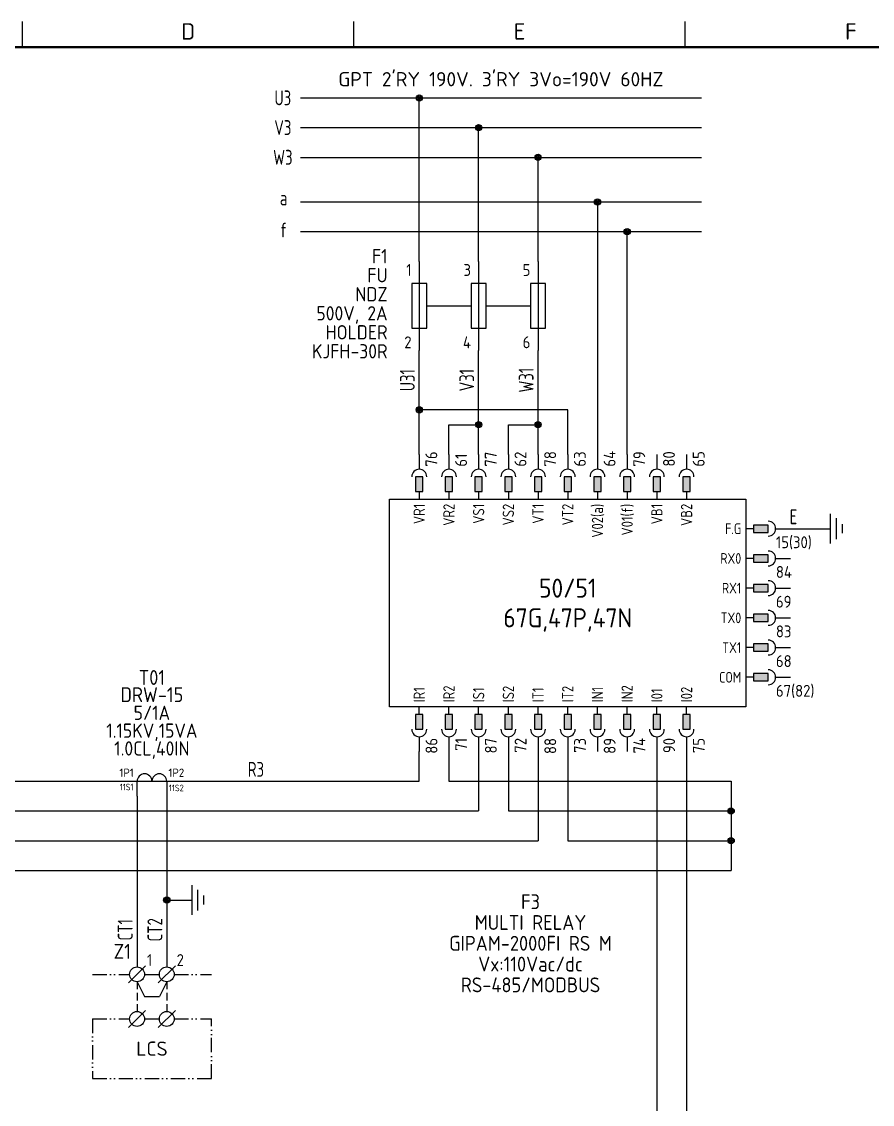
# Model space of a CAD drawing. Header units: millimetres. Extents: x 0 to 640, y 1 to 352.
# Drawn here: x 185.6 to 328.8, y 148.1 to 330.3 of the extents above; entities that cross this region are included whole.
import ezdxf
from ezdxf.enums import TextEntityAlignment as Align

# ---------------------------------------------------------------- set-up
doc = ezdxf.new("R2010")
doc.units = ezdxf.units.MM
doc.linetypes.add('ACAD_ISO12W100', pattern=[21, 12, -3, 0, -3, 0, -3])
doc.linetypes.add('HIDDEN', pattern=[0.375, 0.25, -0.125])
for name, color, linetype in [('LINK', 7, 'Continuous'), ('MISC', 7, 'Continuous'), ('Normal Text', 7, 'Continuous'), ('Sheet Line', 3, 'Continuous'), ('Sheet Text', 2, 'Continuous'), ('SYMS', 7, 'Continuous'), ('TAGS', 7, 'Continuous'), ('TERMS', 7, 'Continuous'), ('WIRE(DEFAULT)', 7, 'Continuous'), ('WIRE_GREEN', 3, 'Continuous'), ('WIRE_RED', 1, 'Continuous'), ('WIREFIXED', 7, 'Continuous'), ('WIRENO', 7, 'Continuous')]:
    doc.layers.add(name, color=color, linetype=linetype)
doc.layers.add('Sheet Out Line', color=2, linetype='Continuous', lineweight=50)
doc.styles.add('WD', font='ISOCP2.shx')
doc.styles.add('WD_IEC', font='ISOCP2.shx', dxfattribs={"width": 1.1, "height": 2.4, "bigfont": 'whgtxt.shx'})

# ---------------------------------------------------------------- blocks, each defined once
blk = doc.blocks.new('HDA1_CT1')
for p, q in [((-5, 0), (5, 0)), ((2.5, 0), (2.5, -2.5))]:
    blk.add_line(p, q)
for centre in [(-1.25, 0), (1.25, 0)]:
    blk.add_arc(centre, 1.25, 0, 180)
at = {"layer": 'SYMS'}
blk.add_line((-2.5, -2.5), (-2.5, 0), dxfattribs=at)
at = {"style": 'WD_IEC'}
for tag, height, p in [('TAG1', 2.5, (-0.01, 17.84)), ('RATING11', 2.5, (-0.01, 14.95)), ('RATING1', 2.4, (-0.01, 11.95)), ('RATING2', 2.4, (-0.01, 8.95)), ('RATING3', 2.4, (-0.01, 5.95)), ('RATING4', 2.4, (-0.01, 2.95))]:
    blk.add_attdef(tag, text='', height=height, dxfattribs=at).set_placement(p, align=Align.CENTER)
at = {"flags": 1}
for tag, p, height, style in [('INST', (9.44, 7.12), 1, 'WD_IEC'), ('LOC', (9.33, 5.86), 1, 'WD_IEC'), ('FAMILY', (9.34, 4.5), 1, 'WD_IEC'), ('CAT', (9.38, 3.25), 1, 'WD_IEC'), ('MFG', (9.32, 2), 1, 'WD_IEC'), ('X4TERM01', (-5, 0), 0.08, 'WD'), ('X1TERM02', (5, 0), 0.08, 'WD'), ('ASSYCODE', (9.19, 0.68), 1, 'WD_IEC'), ('X4TERM03', (-2.5, -2.5), 0.08, 'WD'), ('X1TERM04', (2.5, -2.5), 0.08, 'WD')]:
    blk.add_attdef(tag, p, '', height=height, dxfattribs=dict(at, style=style))
at = {"style": 'WD_IEC', "width": 1.05}
blk.add_attdef('TERM01', text='', height=1.4, dxfattribs=at).set_placement((-3.06, 0.31), align=Align.BOTTOM_RIGHT)
blk.add_attdef('TERM02', text='', height=1.4, dxfattribs=at).set_placement((2.78, 0.31), align=Align.BOTTOM_LEFT)
at = {"style": 'WD_IEC'}
blk.add_attdef('TERM03', text='', height=1.1, dxfattribs=at).set_placement((-3.09, -0.42), align=Align.TOP_RIGHT)
blk.add_attdef('TERM04', text='', height=1.1, dxfattribs=at).set_placement((2.84, -0.58), align=Align.TOP_LEFT)
blk = doc.blocks.new('WDDOT')
for radius in [0.529, 0.33, 0.164]:
    blk.add_circle((0, 0), radius)
blk = doc.blocks.new('HGND2')
at = {"color": 3}
for p, q in [((1.75, -2.5), (1.75, 2.5)), ((0, 0), (1.75, 0)), ((2.75, -1.75), (2.75, 1.75)), ((3.75, -0.75), (3.75, 0.75))]:
    blk.add_line(p, q, dxfattribs=at)
at = {"style": 'WD_IEC'}
for tag, p in [('INST', (10.12, 7)), ('LOC', (10.12, 3.5))]:
    blk.add_attdef(tag, text='', height=2.5, dxfattribs=at).set_placement(p, align=Align.RIGHT)
at = {"color": 3, "style": 'WD_IEC', "flags": 1}
blk.add_attdef('TAG1', (4, 0.13), '', height=2.4, dxfattribs=at)
at = {"style": 'WD_IEC', "flags": 1}
blk.add_attdef('X4TERM01', (0, 0), '', height=0.32, dxfattribs=at)
blk = doc.blocks.new('HT0W_TB1')
blk.add_circle((0, 0), 1.25)
at = {"layer": 'SYMS'}
blk.add_line((-1.44, -1.44), (1.44, 1.44), dxfattribs=at)
at = {"style": 'WD_IEC', "flags": 1}
for tag, p in [('INST', (-1.04, 7.87)), ('LOC', (-1.04, 4.87))]:
    blk.add_attdef(tag, text='', height=2.5, dxfattribs=at).set_placement(p, align=Align.BOTTOM_RIGHT)
at = {"style": 'WD_IEC'}
blk.add_attdef('TAGSTRIP', text='', height=2.5, dxfattribs=at).set_placement((-1.04, 1.87), align=Align.BOTTOM_RIGHT)
blk.add_attdef('TERM01', text='', height=2, dxfattribs=at).set_placement((1.66, 0.81), align=Align.BOTTOM_LEFT)
at = {"flags": 1}
for tag, p, height, style in [('X4LINK', (-1.25, 0), 0.01, 'WD'), ('X4TERM01', (-1.25, 0), 0.25, 'WD_IEC'), ('STRIPSEQ', (-0.02, -0.02), 0.025, 'WD_IEC'), ('X2TERM01', (0, 1.25), 0.25, 'WD_IEC'), ('X1LINK', (1.25, 0), 0.01, 'WD'), ('X1TERM01', (1.25, 0), 0.25, 'WD_IEC'), ('LINKTERM', (-0.02, -0.06), 0.025, 'WD_IEC'), ('X8TERM01', (0, -1.25), 0.25, 'WD_IEC')]:
    blk.add_attdef(tag, p, '', height=height, dxfattribs=dict(at, style=style))
at = {"style": 'WD_IEC', "flags": 1}
for tag, height, p in [('CAT', 1, (-1.95, -2.37)), ('MFG', 1, (-2.09, -3.63)), ('ASSYCODE', 1, (-2.04, -4.92)), ('DESC1', 2, (-1.78, -7.62)), ('DESC2', 2, (-1.78, -10.06)), ('DESC3', 2, (-1.78, -12.55))]:
    blk.add_attdef(tag, text='', height=height, dxfattribs=at).set_placement(p, align=Align.RIGHT)
blk = doc.blocks.new('HT0_TB1')
blk.add_circle((0, 0), 1.25)
at = {"layer": 'SYMS'}
blk.add_line((-1.44, -1.44), (1.44, 1.44), dxfattribs=at)
at = {"flags": 1}
for tag, p, height, style in [('X4LINK', (-1.25, 0), 0.01, 'WD'), ('X4TERM01', (-1.25, 0), 0.25, 'WD_IEC'), ('X2TERM01', (0, 1.25), 0.25, 'WD_IEC'), ('X1LINK', (1.25, 0), 0.01, 'WD'), ('X1TERM01', (1.25, 0), 0.25, 'WD_IEC'), ('X8TERM01', (0, -1.25), 0.25, 'WD_IEC')]:
    blk.add_attdef(tag, p, '', height=height, dxfattribs=dict(at, style=style))
blk = doc.blocks.new('WD_WNV')
at = {"linetype": 'Continuous', "style": 'WD_IEC', "width": 0.8}
blk.add_attdef('WIRENO', text='', height=2.5, rotation=90, dxfattribs=at).set_placement((-0.75, 0), align=Align.CENTER)
at = {"style": 'WD_IEC', "flags": 1}
for tag, p in [('W08USER', (-1, 0.375)), ('W04USER', (-1, 0.875)), ('W05USER', (-1, 0.75)), ('W09USER', (-1, 0.25)), ('W03USER', (-1, 1)), ('W06USER', (-1, 0.625)), ('W07USER', (-1, 0.5)), ('W02USER', (-1, 1.125)), ('W01USER', (-1, 1.25)), ('W10USER', (-1, 0.125))]:
    blk.add_attdef(tag, text='', height=0.08, dxfattribs=at).set_placement(p, align=Align.CENTER)
blk = doc.blocks.new('WD_WNH')
at = {"linetype": 'Continuous', "style": 'WD_IEC', "width": 0.8}
blk.add_attdef('WIRENO', text='', height=2.5, dxfattribs=at).set_placement((0, 0.75), align=Align.CENTER)
at = {"style": 'WD_IEC', "flags": 1}
for tag, p in [('W08USER', (0, 0.375)), ('W04USER', (0, 0.875)), ('W05USER', (0, 0.75)), ('W09USER', (0, 0.25)), ('W03USER', (0, 1)), ('W06USER', (0, 0.625)), ('W07USER', (0, 0.5)), ('W02USER', (0, 1.125)), ('W01USER', (0, 1.25)), ('W10USER', (0, 0.125))]:
    blk.add_attdef(tag, text='', height=0.08, dxfattribs=at).set_placement(p, align=Align.CENTER)
blk = doc.blocks.new('LSSA3')
at = {"layer": 'Sheet Line'}
for p, q in [((161.5, 283.5), (161.5, 287.25)), ((210, 283.5), (210, 287.25)), ((258.5, 283.5), (258.5, 287.25))]:
    blk.add_line(p, q, dxfattribs=at)
at = {"layer": 'Sheet Out Line'}
blk.add_lwpolyline([(16, 6.5), (404, 6.5), (404, 283.5), (16, 283.5)], close=True, dxfattribs=at)
at = {"style": 'WD_IEC', "width": 1.1}
for tag, height, p in [('DESC4', 2.4, (57.5, 39.5)), ('CUSTOMERS31', 3.8, (219, 38)), ('TITLE1', 3.6, (333, 37.5)), ('CUSTOMERS21', 3.8, (219, 35.25)), ('DESC3', 2.4, (57.5, 33.5)), ('CUSTOMERS32', 3.8, (219, 32.5)), ('TITLE2', 3.6, (333, 32.5)), ('CUSTOMERS22', 3.8, (219, 29.75)), ('RN', 3.5, (398, 28.75)), ('DESC2', 2.4, (57.5, 27.5)), ('CUSTOMERS33', 3.8, (219, 27)), ('TITLE3', 3.6, (333, 27.5)), ('DESC1', 2.4, (57.5, 21.5)), ('FILE', 2.4, (314, 18.5)), ('WORKNO', 3.5, (365.5, 18.5)), ('DESC0', 2.4, (57.5, 15.5)), ('SHN', 2.4, (395, 12)), ('TSH', 2.4, (401, 9))]:
    blk.add_attdef(tag, text='', height=height, dxfattribs=at).set_placement(p, align=Align.MIDDLE_CENTER)
at = {"style": 'WD_IEC'}
for tag, p in [('DATE4', (96.5, 39.5)), ('DRWN4', (111.5, 39.5)), ('DSGN4', (126.5, 39.5)), ('CHKD4', (141.5, 39.5)), ('APPD4', (156.5, 39.5)), ('DATE3', (96.5, 33.5)), ('DRWN3', (111.5, 33.5)), ('DSGN3', (126.5, 33.5)), ('CHKD3', (141.5, 33.5)), ('APPD3', (156.5, 33.5)), ('DATE2', (96.5, 27.5)), ('DRWN2', (111.5, 27.5)), ('DSGN2', (126.5, 27.5)), ('CHKD2', (141.5, 27.5)), ('APPD2', (156.5, 27.5)), ('DATE1', (96.5, 21.5)), ('DRWN1', (111.5, 21.5)), ('DSGN1', (126.5, 21.5)), ('CHKD1', (141.5, 21.5)), ('APPD1', (156.5, 21.5)), ('DATE0', (96.5, 15.5)), ('DRWN0', (111.5, 15.5)), ('DSGN0', (126.5, 15.5)), ('CHKD0', (141.5, 15.5)), ('APPD0', (156.5, 15.5))]:
    blk.add_attdef(tag, text='', height=2.4, dxfattribs=at).set_placement(p, align=Align.MIDDLE_CENTER)
at = {"style": 'WD_IEC', "width": 1.1}
for tag, p in [('DWG1ST', (345, 10.5)), ('DWGNO', (373.49, 10.5))]:
    blk.add_attdef(tag, text='', height=3.5, dxfattribs=at).set_placement(p, align=Align.MIDDLE_LEFT)
at = {"style": 'WD_IEC', "width": 1.1, "flags": 9}
blk.add_attdef('WD_TB', (0, 0), '', height=2.4, dxfattribs=at)
at = {"layer": 'Sheet Text', "style": 'WD_IEC', "width": 1.1}
for s, p in [('D', (185.75, 284.62)), ('E', (234.25, 284.62)), ('F', (282.75, 284.62))]:
    blk.add_text(s, height=2.4, dxfattribs=at).set_placement(p, align=Align.CENTER)
blk = doc.blocks.new('VCA1_PF1')
blk.add_line((0, 7.5), (0, -7.5))
blk.add_lwpolyline([(-1.25, 3.75), (-1.25, -3.75), (1.25, -3.75), (1.25, 3.75)], close=True)
at = {"style": 'WD_IEC'}
for tag, p in [('TAG1', (3.46, 7.99)), ('RATING12', (3.46, 4.79)), ('RATING11', (3.46, 1.59)), ('RATING1', (3.46, -1.61)), ('TEXT', (3.46, -4.81)), ('CAT01', (3.46, -8.01))]:
    blk.add_attdef(tag, text='', height=2.4, dxfattribs=at).set_placement(p, align=Align.MIDDLE_LEFT)
at = {"style": 'WD_IEC', "flags": 1}
for tag, p in [('X2TERM01', (0, 7.5)), ('X4LINK', (-1.25, 0)), ('X1LINK', (1.25, 0)), ('X8TERM02', (0, -7.5))]:
    blk.add_attdef(tag, p, '', height=0.32, dxfattribs=at)
at = {"style": 'WD_IEC'}
for tag, p in [('TERM01', (-1.29, 5.04)), ('TERM02', (-1.29, -7.13))]:
    blk.add_attdef(tag, text='', height=2, dxfattribs=at).set_placement(p, align=Align.RIGHT)
at = {"style": 'WD_IEC', "flags": 1}
for tag, p in [('INST', (-1.29, -9.46)), ('LOC', (-1.32, -10.76)), ('FAMILY', (-1.2, -12.15)), ('MFG', (-1.2, -13.58)), ('CAT', (-1.2, -14.91)), ('ASSYCODE', (-1.2, -16.23)), ('PINLIST_TYPE', (-1.1, -17.47))]:
    blk.add_attdef(tag, text='', height=1, dxfattribs=at).set_placement(p, align=Align.RIGHT)
blk = doc.blocks.new('VCA2_PF1')
blk.add_line((0, 7.5), (0, -7.5))
blk.add_lwpolyline([(-1.25, 3.75), (-1.25, -3.75), (1.25, -3.75), (1.25, 3.75)], close=True)
at = {"style": 'WD_IEC', "flags": 1}
for tag, p in [('TAG2', (3.46, 7.99)), ('RATING12', (3.46, 4.79)), ('RATING11', (3.46, 1.59)), ('RATING1', (3.46, -1.61)), ('TEXT', (3.46, -4.81))]:
    blk.add_attdef(tag, text='', height=2.4, dxfattribs=at).set_placement(p, align=Align.MIDDLE_LEFT)
for tag, p in [('X2TERM01', (0, 7.5)), ('X4LINK', (-1.25, 0)), ('X1LINK', (1.25, 0)), ('X8TERM02', (0, -7.5))]:
    blk.add_attdef(tag, p, '', height=0.32, dxfattribs=at)
at = {"style": 'WD_IEC'}
for tag, p in [('TERM01', (-1.29, 5.04)), ('TERM02', (-1.29, -7.13))]:
    blk.add_attdef(tag, text='', height=2, dxfattribs=at).set_placement(p, align=Align.RIGHT)
at = {"style": 'WD_IEC', "flags": 1}
for tag, p in [('INST', (-1.29, -9.46)), ('LOC', (-1.32, -10.76)), ('FAMILY', (-1.2, -12.15)), ('MFG', (-1.2, -13.58)), ('CAT', (-1.2, -14.91)), ('ASSYCODE', (-1.2, -16.23))]:
    blk.add_attdef(tag, text='', height=1, dxfattribs=at).set_placement(p, align=Align.RIGHT)
blk = doc.blocks.new('VG61_GIPAM1')
for p, q in [((0, 50), (0, 47.5)), ((5, 50), (5, 47.5)), ((10, 50), (10, 47.5)), ((15, 50), (15, 47.5)), ((20, 50), (20, 47.5)), ((25, 50), (25, 47.5)), ((30, 50), (30, 47.5)), ((35, 50), (35, 47.5)), ((40, 50), (40, 47.5)), ((45, 50), (45, 47.5)), ((0, 43.75), (0, 42.5)), ((5, 43.75), (5, 42.5)), ((10, 43.75), (10, 42.5)), ((15, 43.75), (15, 42.5)), ((20, 43.75), (20, 42.5)), ((25, 43.75), (25, 42.5)), ((30, 43.75), (30, 42.5)), ((35, 43.75), (35, 42.5)), ((40, 43.75), (40, 42.5)), ((45, 43.75), (45, 42.5)), ((56.25, 37.5), (55, 37.5)), ((60, 37.5), (62.5, 37.5)), ((56.25, 32.5), (55, 32.5)), ((60, 32.5), (62.5, 32.5)), ((56.25, 27.5), (55, 27.5)), ((60, 27.5), (62.5, 27.5)), ((56.25, 22.5), (55, 22.5)), ((60, 22.5), (62.5, 22.5)), ((56.25, 17.5), (55, 17.5)), ((60, 17.5), (62.5, 17.5)), ((56.25, 12.5), (55, 12.5)), ((60, 12.5), (62.5, 12.5)), ((0, 6.25), (0, 7.5)), ((5, 6.25), (5, 7.5)), ((10, 6.25), (10, 7.5)), ((15, 6.25), (15, 7.5)), ((20, 6.25), (20, 7.5)), ((25, 6.25), (25, 7.5)), ((30, 6.25), (30, 7.5)), ((35, 6.25), (35, 7.5)), ((40, 6.25), (40, 7.5)), ((45, 6.25), (45, 7.5)), ((0, 2.5), (0, 0)), ((5, 2.5), (5, 0)), ((10, 2.5), (10, 0)), ((15, 2.5), (15, 0)), ((20, 2.5), (20, 0)), ((25, 2.5), (25, 0)), ((30, 2.5), (30, 0)), ((35, 2.5), (35, 0)), ((40, 2.5), (40, 0)), ((45, 2.5), (45, 0))]:
    blk.add_line(p, q)
for points in [[(0.62, 46.25), (-0.62, 46.25), (-0.62, 43.75), (0.62, 43.75)], [(5.62, 46.25), (4.38, 46.25), (4.38, 43.75), (5.62, 43.75)], [(10.62, 46.25), (9.38, 46.25), (9.38, 43.75), (10.62, 43.75)], [(15.62, 46.25), (14.38, 46.25), (14.38, 43.75), (15.62, 43.75)], [(20.62, 46.25), (19.38, 46.25), (19.38, 43.75), (20.62, 43.75)], [(25.62, 46.25), (24.38, 46.25), (24.38, 43.75), (25.62, 43.75)], [(30.62, 46.25), (29.38, 46.25), (29.38, 43.75), (30.62, 43.75)], [(35.62, 46.25), (34.38, 46.25), (34.38, 43.75), (35.62, 43.75)], [(40.62, 46.25), (39.38, 46.25), (39.38, 43.75), (40.62, 43.75)], [(45.62, 46.25), (44.38, 46.25), (44.38, 43.75), (45.62, 43.75)], [(-5, 42.5), (55, 42.5), (55, 7.5), (-5, 7.5)], [(58.75, 36.88), (58.75, 38.12), (56.25, 38.12), (56.25, 36.88)], [(58.75, 31.88), (58.75, 33.12), (56.25, 33.12), (56.25, 31.88)], [(58.75, 26.88), (58.75, 28.12), (56.25, 28.12), (56.25, 26.88)], [(58.75, 21.88), (58.75, 23.12), (56.25, 23.12), (56.25, 21.88)], [(58.75, 16.88), (58.75, 18.12), (56.25, 18.12), (56.25, 16.88)], [(58.75, 11.88), (58.75, 13.12), (56.25, 13.12), (56.25, 11.88)], [(-0.62, 3.75), (0.62, 3.75), (0.62, 6.25), (-0.62, 6.25)], [(4.38, 3.75), (5.62, 3.75), (5.62, 6.25), (4.38, 6.25)], [(9.38, 3.75), (10.62, 3.75), (10.62, 6.25), (9.38, 6.25)], [(14.38, 3.75), (15.62, 3.75), (15.62, 6.25), (14.38, 6.25)], [(19.38, 3.75), (20.62, 3.75), (20.62, 6.25), (19.38, 6.25)], [(24.38, 3.75), (25.62, 3.75), (25.62, 6.25), (24.38, 6.25)], [(29.38, 3.75), (30.62, 3.75), (30.62, 6.25), (29.38, 6.25)], [(34.38, 3.75), (35.62, 3.75), (35.62, 6.25), (34.38, 6.25)], [(39.38, 3.75), (40.62, 3.75), (40.62, 6.25), (39.38, 6.25)], [(44.38, 3.75), (45.62, 3.75), (45.62, 6.25), (44.38, 6.25)]]:
    blk.add_lwpolyline(points, close=True)
for centre, start, end in [((0, 46.25), 0, 180), ((5, 46.25), 0, 180), ((10, 46.25), 0, 180), ((15, 46.25), 0, 180), ((20, 46.25), 0, 180), ((25, 46.25), 0, 180), ((30, 46.25), 0, 180), ((35, 46.25), 0, 180), ((40, 46.25), 0, 180), ((45, 46.25), 0, 180), ((58.75, 37.5), 270, 90), ((58.75, 32.5), 270, 90), ((58.75, 27.5), 270, 90), ((58.75, 22.5), 270, 90), ((58.75, 17.5), 270, 90), ((58.75, 12.5), 270, 90), ((0, 3.75), 180, 0), ((5, 3.75), 180, 0), ((10, 3.75), 180, 0), ((15, 3.75), 180, 0), ((20, 3.75), 180, 0), ((25, 3.75), 180, 0), ((30, 3.75), 180, 0), ((35, 3.75), 180, 0), ((40, 3.75), 180, 0), ((45, 3.75), 180, 0)]:
    blk.add_arc(centre, 1.25, start, end)
for points in [[(0.62, 43.75), (0.62, 46.25), (-0.62, 43.75), (-0.62, 46.25)], [(5.62, 43.75), (5.62, 46.25), (4.38, 43.75), (4.38, 46.25)], [(10.62, 43.75), (10.62, 46.25), (9.38, 43.75), (9.38, 46.25)], [(15.62, 43.75), (15.62, 46.25), (14.38, 43.75), (14.38, 46.25)], [(20.62, 43.75), (20.62, 46.25), (19.38, 43.75), (19.38, 46.25)], [(25.62, 43.75), (25.62, 46.25), (24.38, 43.75), (24.38, 46.25)], [(30.62, 43.75), (30.62, 46.25), (29.38, 43.75), (29.38, 46.25)], [(35.62, 43.75), (35.62, 46.25), (34.38, 43.75), (34.38, 46.25)], [(40.62, 43.75), (40.62, 46.25), (39.38, 43.75), (39.38, 46.25)], [(45.62, 43.75), (45.62, 46.25), (44.38, 43.75), (44.38, 46.25)], [(56.25, 36.88), (58.75, 36.88), (56.25, 38.12), (58.75, 38.12)], [(56.25, 31.88), (58.75, 31.88), (56.25, 33.12), (58.75, 33.12)], [(56.25, 26.88), (58.75, 26.88), (56.25, 28.12), (58.75, 28.12)], [(56.25, 21.88), (58.75, 21.88), (56.25, 23.12), (58.75, 23.12)], [(56.25, 16.88), (58.75, 16.88), (56.25, 18.12), (58.75, 18.12)], [(56.25, 11.88), (58.75, 11.88), (56.25, 13.12), (58.75, 13.12)], [(-0.62, 6.25), (-0.62, 3.75), (0.62, 6.25), (0.62, 3.75)], [(4.38, 6.25), (4.38, 3.75), (5.62, 6.25), (5.62, 3.75)], [(9.38, 6.25), (9.38, 3.75), (10.62, 6.25), (10.62, 3.75)], [(14.38, 6.25), (14.38, 3.75), (15.62, 6.25), (15.62, 3.75)], [(19.38, 6.25), (19.38, 3.75), (20.62, 6.25), (20.62, 3.75)], [(24.38, 6.25), (24.38, 3.75), (25.62, 6.25), (25.62, 3.75)], [(29.38, 6.25), (29.38, 3.75), (30.62, 6.25), (30.62, 3.75)], [(34.38, 6.25), (34.38, 3.75), (35.62, 6.25), (35.62, 3.75)], [(39.38, 6.25), (39.38, 3.75), (40.62, 6.25), (40.62, 3.75)], [(44.38, 6.25), (44.38, 3.75), (45.62, 6.25), (45.62, 3.75)]]:
    blk.add_solid(points)
at = {"style": 'WD'}
for tag, p in [('TERM02', (1.04, 47.95)), ('TERM04', (6.04, 47.95)), ('TERM06', (11.04, 47.95)), ('TERM08', (16.04, 47.95)), ('TERM10', (21.04, 47.95)), ('TERM12', (26.04, 47.95)), ('TERM14', (31.04, 47.95)), ('TERM16', (36.04, 47.95)), ('TERM18', (41.04, 47.95)), ('TERM20', (46.04, 47.95))]:
    blk.add_attdef(tag, text='', height=2, rotation=90, dxfattribs=at).set_placement(p, align=Align.TOP_LEFT)
at = {"style": 'WD_IEC', "flags": 1}
for tag, p, height in [('X2TERM02', (0, 50), 0.32), ('X2TERM04', (5, 50), 0.32), ('X2TERM06', (10, 50), 0.32), ('X2TERM08', (15, 50), 0.32), ('X2TERM10', (20, 50), 0.32), ('X2TERM12', (25, 50), 0.32), ('X2TERM14', (30, 50), 0.32), ('X2TERM16', (35, 50), 0.32), ('X2TERM18', (40, 50), 0.32), ('X2TERM20', (45, 50), 0.32), ('X1TERM42', (62.5, 37.5), 0.32), ('X1TERM44', (62.5, 32.5), 0.32), ('X1TERM46', (62.5, 27.5), 0.32), ('X1TERM48', (62.5, 22.5), 0.32), ('X1TERM50', (62.5, 17.5), 0.32), ('X1TERM52', (62.5, 12.5), 0.32), ('LOC', (52.67, 0.9), 1), ('INST', (52.9, 2.22), 1), ('X8TERM22', (0, 0), 0.32), ('X8TERM24', (5, 0), 0.32), ('X8TERM26', (10, 0), 0.32), ('X8TERM28', (15, 0), 0.32), ('X8TERM30', (20, 0), 0.32), ('X8TERM32', (25, 0), 0.32), ('X8TERM34', (30, 0), 0.32), ('X8TERM36', (35, 0), 0.32), ('X8TERM38', (40, 0), 0.32), ('X8TERM40', (45, 0), 0.32), ('CAT', (52.76, -0.45), 1), ('FAMILY', (52.71, -1.75), 1), ('ASSYCODE', (52.45, -4.52), 1), ('MFG', (52.53, -3.13), 1)]:
    blk.add_attdef(tag, p, '', height=height, dxfattribs=at)
at = {"style": 'WD', "width": 0.9}
for tag, p in [('TERM01', (0, 41.7)), ('TERM03', (5, 41.7)), ('TERM05', (10, 41.7)), ('TERM07', (15, 41.7)), ('TERM09', (20, 41.7)), ('TERM11', (25, 41.7)), ('TERM13', (30, 41.7)), ('TERM15', (35, 41.7)), ('TERM17', (40, 41.7)), ('TERM19', (45, 41.7))]:
    blk.add_attdef(tag, text='', height=1.9, rotation=90, dxfattribs=at).set_placement(p, align=Align.MIDDLE_RIGHT)
for tag, p in [('TERM41', (54.2, 37.5)), ('TERM43', (54.2, 32.5)), ('TERM45', (54.2, 27.5)), ('TERM47', (54.2, 22.5)), ('TERM49', (54.2, 17.5)), ('TERM51', (54.2, 12.5))]:
    blk.add_attdef(tag, text='', height=1.8, dxfattribs=at).set_placement(p, align=Align.MIDDLE_RIGHT)
at = {"style": 'WD'}
for tag, p in [('TERM42', (60.04, 36.22)), ('TERM44', (60.04, 31.22)), ('TERM46', (60.04, 26.22)), ('TERM48', (60.04, 21.22)), ('TERM50', (60.04, 16.22)), ('TERM52', (60.04, 11.22))]:
    blk.add_attdef(tag, text='', height=2, dxfattribs=at).set_placement(p, align=Align.TOP_LEFT)
for tag, height, p in [('TEXT1', 3.2, (25, 27.5)), ('TEXT2', 3.2, (25, 22.5)), ('TAG1', 2.5, (26.05, -25.64)), ('RATING12', 2.5, (26.05, -29.14)), ('RATING11', 2.5, (26.05, -32.64)), ('RATING1', 2.5, (26.05, -36.14)), ('RATING2', 2.5, (26.05, -39.64))]:
    blk.add_attdef(tag, text='', height=height, dxfattribs=at).set_placement(p, align=Align.MIDDLE_CENTER)
at = {"style": 'WD', "width": 0.9}
for tag, p in [('TERM21', (0, 8.3)), ('TERM23', (5, 8.3)), ('TERM25', (10, 8.3)), ('TERM27', (15, 8.3)), ('TERM29', (20, 8.3)), ('TERM31', (25, 8.3)), ('TERM33', (30, 8.3)), ('TERM35', (35, 8.3)), ('TERM37', (40, 8.3)), ('TERM39', (45, 8.3))]:
    blk.add_attdef(tag, text='', height=1.9, rotation=90, dxfattribs=at).set_placement(p, align=Align.MIDDLE_LEFT)
at = {"style": 'WD'}
for tag, p in [('TERM22', (1.06, 2.29)), ('TERM24', (6.06, 2.29)), ('TERM26', (11.06, 2.29)), ('TERM28', (16.06, 2.29)), ('TERM30', (21.06, 2.29)), ('TERM32', (26.06, 2.29)), ('TERM34', (31.06, 2.29)), ('TERM36', (36.06, 2.29)), ('TERM38', (41.06, 2.29)), ('TERM40', (46.06, 2.29))]:
    blk.add_attdef(tag, text='', height=2, rotation=90, dxfattribs=at).set_placement(p, align=Align.TOP_RIGHT)

msp = doc.modelspace()

# ---------------------------------------------------------------- linework, layer by layer
at = {"linetype": 'HIDDEN', "ltscale": 5}
for p, q in [((205, 168.75), (205, 163.75)), ((210, 168.75), (210, 163.75))]:
    msp.add_line(p, q, dxfattribs=at)
for p, q in [((205, 168.75), (206.25, 166.25)), ((210, 168.75), (208.75, 166.25))]:
    msp.add_line(p, q)
at = {"layer": 'LINK'}
for points in [[(253.75, 282.5), (261.25, 282.5)], [(263.75, 282.5), (271.25, 282.5)]]:
    msp.add_lwpolyline(points, dxfattribs=at)
at = {"layer": 'Normal Text', "linetype": 'ACAD_ISO12W100', "ltscale": 0.2}
for p, q in [((197.5, 170), (203.75, 170)), ((206.25, 170), (208.75, 170)), ((211.25, 170), (217.5, 170)), ((197.5, 162.5), (203.75, 162.5)), ((197.5, 162.5), (197.5, 152.5)), ((206.25, 162.5), (208.75, 162.5)), ((211.25, 162.5), (217.5, 162.5)), ((217.5, 152.5), (217.5, 162.5)), ((197.5, 152.5), (217.5, 152.5))]:
    msp.add_line(p, q, dxfattribs=at)
at = {"layer": 'Normal Text'}
msp.add_line((206.25, 166.25), (208.75, 166.25), dxfattribs=at)
at = {"layer": 'WIRE(DEFAULT)'}
for p, q in [((252.5, 202.5), (252.5, 207.5)), ((257.5, 207.5), (257.5, 202.5)), ((262.5, 207.5), (262.5, 197.5)), ((267.5, 207.5), (267.5, 197.5)), ((272.5, 207.5), (272.5, 192.5)), ((277.5, 207.5), (277.5, 192.5)), ((292.5, 207.5), (292.5, 95)), ((297.5, 207.5), (297.5, 90)), ((137.5, 202.5), (202.5, 202.5)), ((212.5, 202.5), (252.5, 202.5)), ((257.5, 202.5), (305, 202.5)), ((305, 202.5), (305, 192.5)), ((205, 200), (205, 171.25)), ((210, 200), (210, 200)), ((210, 200), (210, 171.25)), ((137.5, 197.5), (262.5, 197.5)), ((267.5, 197.5), (305, 197.5)), ((137.5, 192.5), (272.5, 192.5)), ((277.5, 192.5), (305, 192.5)), ((305, 192.5), (305, 187.5)), ((137.5, 187.5), (305, 187.5)), ((210, 182.5), (212.5, 182.5))]:
    msp.add_line(p, q, dxfattribs=at)
at = {"layer": 'WIRE_GREEN', "linetype": 'Continuous'}
msp.add_line((315, 245), (320, 245), dxfattribs=at)
at = {"layer": 'WIRE_RED'}
for p, q in [((232.5, 317.5), (300, 317.5)), ((252.5, 290), (252.5, 317.5)), ((232.5, 312.5), (300, 312.5)), ((262.5, 290), (262.5, 312.5)), ((232.5, 307.5), (300, 307.5)), ((272.5, 290), (272.5, 307.5)), ((232.5, 300), (300, 300)), ((282.5, 300), (282.5, 257.5)), ((232.5, 295), (300, 295))]:
    msp.add_line(p, q, dxfattribs=at)
at = {"layer": 'WIRE_RED', "linetype": 'Continuous'}
for p, q in [((287.5, 257.5), (287.5, 295)), ((252.5, 257.5), (252.5, 275)), ((262.5, 257.5), (262.5, 275)), ((272.5, 257.5), (272.5, 275)), ((277.5, 265), (252.5, 265)), ((277.5, 257.5), (277.5, 265)), ((257.5, 257.5), (257.5, 262.5)), ((257.5, 262.5), (262.5, 262.5)), ((267.5, 257.5), (267.5, 262.5)), ((267.5, 262.5), (272.5, 262.5))]:
    msp.add_line(p, q, dxfattribs=at)

# ---------------------------------------------------------------- block references
at = {"layer": 'SYMS', "xscale": 1.15, "yscale": 1.15, "zscale": 1.15}
msp.add_blockref('LSSA3', (0, 0), dxfattribs=at)
at = {"layer": 'SYMS'}
for name, p in [('WDDOT', (252.5, 317.5)), ('WDDOT', (262.5, 312.5)), ('WDDOT', (272.5, 307.5)), ('WDDOT', (282.5, 300)), ('WDDOT', (305, 197.5)), ('WDDOT', (305, 192.5)), ('HGND2', (212.5, 182.5)), ('WDDOT', (210, 182.5)), ('HT0_TB1', (205, 162.5)), ('HT0_TB1', (210, 162.5))]:
    msp.add_blockref(name, p, dxfattribs=at)
at = {"layer": 'SYMS', "linetype": 'Continuous'}
for name, p in [('WDDOT', (287.5, 295)), ('WDDOT', (252.5, 265)), ('WDDOT', (262.5, 262.5)), ('WDDOT', (272.5, 262.5)), ('HGND2', (320, 245))]:
    msp.add_blockref(name, p, dxfattribs=at)
ref = msp.add_blockref('VCA1_PF1', (272.5, 282.5), dxfattribs=at)
ref.add_attrib('CAT01', 'KJFH-30R', dxfattribs={"layer": 'MISC', "height": 2.4, "style": 'WD_IEC'}).set_placement((247.17, 274.86), align=Align.MIDDLE_RIGHT)
ref.add_attrib('TERM02', '6', dxfattribs={"layer": 'TERMS', "height": 2, "style": 'WD_IEC'}).set_placement((271.21, 275.37), align=Align.RIGHT)
ref.add_attrib('TERM01', '5', dxfattribs={"layer": 'TERMS', "height": 2, "style": 'WD_IEC'}).set_placement((271.21, 287.54), align=Align.RIGHT)
ref.add_attrib('TEXT', 'HOLDER', dxfattribs={"layer": 'MISC', "height": 2.4, "style": 'WD_IEC'}).set_placement((247.17, 278.06), align=Align.MIDDLE_RIGHT)
ref.add_attrib('RATING1', '500V, 2A', dxfattribs={"layer": 'MISC', "height": 2.4, "style": 'WD_IEC'}).set_placement((247.17, 281.26), align=Align.MIDDLE_RIGHT)
ref.add_attrib('RATING11', 'NDZ', dxfattribs={"layer": 'MISC', "height": 2.4, "style": 'WD_IEC'}).set_placement((247.17, 284.46), align=Align.MIDDLE_RIGHT)
ref.add_attrib('RATING12', 'FU', dxfattribs={"layer": 'MISC', "height": 2.4, "style": 'WD_IEC'}).set_placement((247.17, 287.66), align=Align.MIDDLE_RIGHT)
ref.add_attrib('TAG1', 'F1', dxfattribs={"layer": 'TAGS', "height": 2.4, "style": 'WD_IEC'}).set_placement((247.17, 290.86), align=Align.MIDDLE_RIGHT)
ref = msp.add_blockref('VCA2_PF1', (252.5, 282.5), dxfattribs=at)
ref.add_attrib('TERM02', '2', dxfattribs={"layer": 'TERMS', "height": 2, "style": 'WD_IEC'}).set_placement((251.21, 275.37), align=Align.RIGHT)
ref.add_attrib('TERM01', '1', dxfattribs={"layer": 'TERMS', "height": 2, "style": 'WD_IEC'}).set_placement((251.21, 287.54), align=Align.RIGHT)
ref = msp.add_blockref('VCA2_PF1', (262.5, 282.5), dxfattribs=at)
ref.add_attrib('TERM02', '4', dxfattribs={"layer": 'TERMS', "height": 2, "style": 'WD_IEC'}).set_placement((261.21, 275.37), align=Align.RIGHT)
ref.add_attrib('TERM01', '3', dxfattribs={"layer": 'TERMS', "height": 2, "style": 'WD_IEC'}).set_placement((261.21, 287.54), align=Align.RIGHT)
ref = msp.add_blockref('VG61_GIPAM1', (252.5, 207.5), dxfattribs=at)
ref.add_attrib('TERM41', 'F.G', dxfattribs={"layer": 'TERMS', "height": 1.8, "style": 'WD', "width": 0.9}).set_placement((306.7, 245), align=Align.MIDDLE_RIGHT)
ref.add_attrib('TERM42', '15(30)', dxfattribs={"layer": 'TERMS', "height": 2, "style": 'WD'}).set_placement((312.54, 243.72), align=Align.TOP_LEFT)
ref.add_attrib('TERM51', 'COM', dxfattribs={"layer": 'TERMS', "height": 1.8, "style": 'WD', "width": 0.9}).set_placement((306.7, 220), align=Align.MIDDLE_RIGHT)
ref.add_attrib('TERM49', 'TX1', dxfattribs={"layer": 'TERMS', "height": 1.8, "style": 'WD', "width": 0.9}).set_placement((306.7, 225), align=Align.MIDDLE_RIGHT)
ref.add_attrib('TERM47', 'TX0', dxfattribs={"layer": 'TERMS', "height": 1.8, "style": 'WD', "width": 0.9}).set_placement((306.7, 230), align=Align.MIDDLE_RIGHT)
ref.add_attrib('TERM45', 'RX1', dxfattribs={"layer": 'TERMS', "height": 1.8, "style": 'WD', "width": 0.9}).set_placement((306.7, 235), align=Align.MIDDLE_RIGHT)
ref.add_attrib('TERM43', 'RX0', dxfattribs={"layer": 'TERMS', "height": 1.8, "style": 'WD', "width": 0.9}).set_placement((306.7, 240), align=Align.MIDDLE_RIGHT)
ref.add_attrib('TERM39', 'I02', dxfattribs={"layer": 'TERMS', "height": 1.9, "rotation": 90, "style": 'WD', "width": 0.9}).set_placement((297.5, 215.8), align=Align.MIDDLE_LEFT)
ref.add_attrib('TERM37', 'I01', dxfattribs={"layer": 'TERMS', "height": 1.9, "rotation": 90, "style": 'WD', "width": 0.9}).set_placement((292.5, 215.8), align=Align.MIDDLE_LEFT)
ref.add_attrib('TERM35', 'IN2', dxfattribs={"layer": 'TERMS', "height": 1.9, "rotation": 90, "style": 'WD', "width": 0.9}).set_placement((287.5, 215.8), align=Align.MIDDLE_LEFT)
ref.add_attrib('TERM33', 'IN1', dxfattribs={"layer": 'TERMS', "height": 1.9, "rotation": 90, "style": 'WD', "width": 0.9}).set_placement((282.5, 215.8), align=Align.MIDDLE_LEFT)
ref.add_attrib('TERM31', 'IT2', dxfattribs={"layer": 'TERMS', "height": 1.9, "rotation": 90, "style": 'WD', "width": 0.9}).set_placement((277.5, 215.8), align=Align.MIDDLE_LEFT)
ref.add_attrib('TERM29', 'IT1', dxfattribs={"layer": 'TERMS', "height": 1.9, "rotation": 90, "style": 'WD', "width": 0.9}).set_placement((272.5, 215.8), align=Align.MIDDLE_LEFT)
ref.add_attrib('TERM27', 'IS2', dxfattribs={"layer": 'TERMS', "height": 1.9, "rotation": 90, "style": 'WD', "width": 0.9}).set_placement((267.5, 215.8), align=Align.MIDDLE_LEFT)
ref.add_attrib('TERM25', 'IS1', dxfattribs={"layer": 'TERMS', "height": 1.9, "rotation": 90, "style": 'WD', "width": 0.9}).set_placement((262.5, 215.8), align=Align.MIDDLE_LEFT)
ref.add_attrib('TERM23', 'IR2', dxfattribs={"layer": 'TERMS', "height": 1.9, "rotation": 90, "style": 'WD', "width": 0.9}).set_placement((257.5, 215.8), align=Align.MIDDLE_LEFT)
ref.add_attrib('TERM21', 'IR1', dxfattribs={"layer": 'TERMS', "height": 1.9, "rotation": 90, "style": 'WD', "width": 0.9}).set_placement((252.5, 215.8), align=Align.MIDDLE_LEFT)
ref.add_attrib('TERM19', 'VB2', dxfattribs={"layer": 'TERMS', "height": 1.9, "rotation": 90, "style": 'WD', "width": 0.9}).set_placement((297.5, 249.2), align=Align.MIDDLE_RIGHT)
ref.add_attrib('TERM17', 'VB1', dxfattribs={"layer": 'TERMS', "height": 1.9, "rotation": 90, "style": 'WD', "width": 0.9}).set_placement((292.5, 249.2), align=Align.MIDDLE_RIGHT)
ref.add_attrib('TERM15', 'V01(f)', dxfattribs={"layer": 'TERMS', "height": 1.9, "rotation": 90, "style": 'WD', "width": 0.9}).set_placement((287.5, 249.2), align=Align.MIDDLE_RIGHT)
ref.add_attrib('TERM13', 'V02(a)', dxfattribs={"layer": 'TERMS', "height": 1.9, "rotation": 90, "style": 'WD', "width": 0.9}).set_placement((282.5, 249.2), align=Align.MIDDLE_RIGHT)
ref.add_attrib('TERM11', 'VT2', dxfattribs={"layer": 'TERMS', "height": 1.9, "rotation": 90, "style": 'WD', "width": 0.9}).set_placement((277.5, 249.2), align=Align.MIDDLE_RIGHT)
ref.add_attrib('TERM09', 'VT1', dxfattribs={"layer": 'TERMS', "height": 1.9, "rotation": 90, "style": 'WD', "width": 0.9}).set_placement((272.5, 249.2), align=Align.MIDDLE_RIGHT)
ref.add_attrib('TERM07', 'VS2', dxfattribs={"layer": 'TERMS', "height": 1.9, "rotation": 90, "style": 'WD', "width": 0.9}).set_placement((267.5, 249.2), align=Align.MIDDLE_RIGHT)
ref.add_attrib('TERM05', 'VS1', dxfattribs={"layer": 'TERMS', "height": 1.9, "rotation": 90, "style": 'WD', "width": 0.9}).set_placement((262.5, 249.2), align=Align.MIDDLE_RIGHT)
ref.add_attrib('TERM03', 'VR2', dxfattribs={"layer": 'TERMS', "height": 1.9, "rotation": 90, "style": 'WD', "width": 0.9}).set_placement((257.5, 249.2), align=Align.MIDDLE_RIGHT)
ref.add_attrib('TERM01', 'VR1', dxfattribs={"layer": 'TERMS', "height": 1.9, "rotation": 90, "style": 'WD', "width": 0.9}).set_placement((252.5, 249.2), align=Align.MIDDLE_RIGHT)
ref.add_attrib('TERM20', '65', dxfattribs={"layer": 'TERMS', "height": 2, "rotation": 90, "style": 'WD'}).set_placement((298.54, 255.45), align=Align.TOP_LEFT)
ref.add_attrib('TERM02', '76', dxfattribs={"layer": 'TERMS', "height": 2, "rotation": 90, "style": 'WD'}).set_placement((253.54, 255.45), align=Align.TOP_LEFT)
ref.add_attrib('TERM52', '67(82)', dxfattribs={"layer": 'TERMS', "height": 2, "style": 'WD'}).set_placement((312.54, 218.72), align=Align.TOP_LEFT)
ref.add_attrib('TERM50', '68', dxfattribs={"layer": 'TERMS', "height": 2, "style": 'WD'}).set_placement((312.54, 223.72), align=Align.TOP_LEFT)
ref.add_attrib('TERM48', '83', dxfattribs={"layer": 'TERMS', "height": 2, "style": 'WD'}).set_placement((312.54, 228.72), align=Align.TOP_LEFT)
ref.add_attrib('TERM46', '69', dxfattribs={"layer": 'TERMS', "height": 2, "style": 'WD'}).set_placement((312.54, 233.72), align=Align.TOP_LEFT)
ref.add_attrib('TERM18', '80', dxfattribs={"layer": 'TERMS', "height": 2, "rotation": 90, "style": 'WD'}).set_placement((293.54, 255.45), align=Align.TOP_LEFT)
ref.add_attrib('TERM16', '79', dxfattribs={"layer": 'TERMS', "height": 2, "rotation": 90, "style": 'WD'}).set_placement((288.54, 255.45), align=Align.TOP_LEFT)
ref.add_attrib('TERM14', '64', dxfattribs={"layer": 'TERMS', "height": 2, "rotation": 90, "style": 'WD'}).set_placement((283.54, 255.45), align=Align.TOP_LEFT)
ref.add_attrib('TERM12', '63', dxfattribs={"layer": 'TERMS', "height": 2, "rotation": 90, "style": 'WD'}).set_placement((278.54, 255.45), align=Align.TOP_LEFT)
ref.add_attrib('TERM10', '78', dxfattribs={"layer": 'TERMS', "height": 2, "rotation": 90, "style": 'WD'}).set_placement((273.54, 255.45), align=Align.TOP_LEFT)
ref.add_attrib('TERM08', '62', dxfattribs={"layer": 'TERMS', "height": 2, "rotation": 90, "style": 'WD'}).set_placement((268.54, 255.45), align=Align.TOP_LEFT)
ref.add_attrib('TERM06', '77', dxfattribs={"layer": 'TERMS', "height": 2, "rotation": 90, "style": 'WD'}).set_placement((263.54, 255.45), align=Align.TOP_LEFT)
ref.add_attrib('TERM04', '61', dxfattribs={"layer": 'TERMS', "height": 2, "rotation": 90, "style": 'WD'}).set_placement((258.54, 255.45), align=Align.TOP_LEFT)
ref.add_attrib('TERM22', '86', dxfattribs={"layer": 'TERMS', "height": 2, "rotation": 90, "style": 'WD'}).set_placement((253.56, 209.79), align=Align.TOP_RIGHT)
ref.add_attrib('TERM40', '75', dxfattribs={"layer": 'TERMS', "height": 2, "rotation": 90, "style": 'WD'}).set_placement((298.56, 209.79), align=Align.TOP_RIGHT)
ref.add_attrib('TERM38', '90', dxfattribs={"layer": 'TERMS', "height": 2, "rotation": 90, "style": 'WD'}).set_placement((293.56, 209.79), align=Align.TOP_RIGHT)
ref.add_attrib('TERM36', '74', dxfattribs={"layer": 'TERMS', "height": 2, "rotation": 90, "style": 'WD'}).set_placement((288.56, 209.79), align=Align.TOP_RIGHT)
ref.add_attrib('TERM34', '89', dxfattribs={"layer": 'TERMS', "height": 2, "rotation": 90, "style": 'WD'}).set_placement((283.56, 209.79), align=Align.TOP_RIGHT)
ref.add_attrib('TERM32', '73', dxfattribs={"layer": 'TERMS', "height": 2, "rotation": 90, "style": 'WD'}).set_placement((278.56, 209.79), align=Align.TOP_RIGHT)
ref.add_attrib('TERM30', '88', dxfattribs={"layer": 'TERMS', "height": 2, "rotation": 90, "style": 'WD'}).set_placement((273.56, 209.79), align=Align.TOP_RIGHT)
ref.add_attrib('TERM28', '72', dxfattribs={"layer": 'TERMS', "height": 2, "rotation": 90, "style": 'WD'}).set_placement((268.56, 209.79), align=Align.TOP_RIGHT)
ref.add_attrib('TERM26', '87', dxfattribs={"layer": 'TERMS', "height": 2, "rotation": 90, "style": 'WD'}).set_placement((263.56, 209.79), align=Align.TOP_RIGHT)
ref.add_attrib('TERM24', '71', dxfattribs={"layer": 'TERMS', "height": 2, "rotation": 90, "style": 'WD'}).set_placement((258.56, 209.79), align=Align.TOP_RIGHT)
ref.add_attrib('TEXT2', '67G,47P,47N', dxfattribs={"layer": 'MISC', "height": 3.2, "style": 'WD'}).set_placement((277.5, 230), align=Align.MIDDLE_CENTER)
ref.add_attrib('TEXT1', '50/51', dxfattribs={"layer": 'MISC', "height": 3.2, "style": 'WD'}).set_placement((277.5, 235), align=Align.MIDDLE_CENTER)
ref.add_attrib('RATING2', 'RS-485/MODBUS', dxfattribs={"layer": 'MISC', "height": 2.5, "style": 'WD'}).set_placement((271.23, 168.23), align=Align.MIDDLE_CENTER)
ref.add_attrib('RATING1', 'Vx:110Vac/dc', dxfattribs={"layer": 'MISC', "height": 2.5, "style": 'WD'}).set_placement((271.23, 171.73), align=Align.MIDDLE_CENTER)
ref.add_attrib('RATING11', 'GIPAM-2000FI RS M', dxfattribs={"layer": 'MISC', "height": 2.5, "style": 'WD'}).set_placement((271.23, 175.23), align=Align.MIDDLE_CENTER)
ref.add_attrib('RATING12', 'MULTI RELAY', dxfattribs={"layer": 'MISC', "height": 2.5, "style": 'WD'}).set_placement((271.23, 178.73), align=Align.MIDDLE_CENTER)
ref.add_attrib('TAG1', 'F3', dxfattribs={"layer": 'TAGS', "height": 2.5, "style": 'WD'}).set_placement((271.23, 182.23), align=Align.MIDDLE_CENTER)
ref.add_attrib('TERM44', '84', dxfattribs={"layer": 'TERMS', "height": 2, "style": 'WD'}).set_placement((312.54, 238.72), align=Align.TOP_LEFT)
at = {"layer": 'SYMS'}
ref = msp.add_blockref('HDA1_CT1', (207.5, 202.5), dxfattribs=at)
ref.add_attrib('TERM01', '1P1', dxfattribs={"layer": 'TERMS', "height": 1.4, "style": 'WD_IEC', "width": 1.05}).set_placement((204.44, 202.81), align=Align.BOTTOM_RIGHT)
ref.add_attrib('TERM02', '1P2', dxfattribs={"layer": 'TERMS', "height": 1.4, "style": 'WD_IEC', "width": 1.05}).set_placement((210.28, 202.81), align=Align.BOTTOM_LEFT)
ref.add_attrib('TERM03', '11S1', dxfattribs={"layer": 'TERMS', "height": 1.1, "style": 'WD_IEC'}).set_placement((204.41, 202.08), align=Align.TOP_RIGHT)
ref.add_attrib('TERM04', '11S2', dxfattribs={"layer": 'TERMS', "height": 1.1, "style": 'WD_IEC'}).set_placement((210.34, 201.92), align=Align.TOP_LEFT)
ref.add_attrib('RATING11', 'DRW-15', dxfattribs={"layer": 'MISC', "height": 2.5, "style": 'WD_IEC'}).set_placement((207.49, 215.82), align=Align.CENTER)
ref.add_attrib('RATING1', '5/1A', dxfattribs={"layer": 'MISC', "height": 2.4, "style": 'WD_IEC'}).set_placement((207.49, 212.82), align=Align.CENTER)
ref.add_attrib('RATING2', '1.15KV,15VA', dxfattribs={"layer": 'MISC', "height": 2.4, "style": 'WD_IEC'}).set_placement((207.49, 209.82), align=Align.CENTER)
ref.add_attrib('RATING3', '1.0CL,40IN', dxfattribs={"layer": 'MISC', "height": 2.4, "style": 'WD_IEC'}).set_placement((207.49, 206.82), align=Align.CENTER)
ref.add_attrib('TAG1', 'T01', dxfattribs={"layer": 'TAGS', "height": 2.5, "style": 'WD_IEC'}).set_placement((207.49, 218.71), align=Align.CENTER)
ref = msp.add_blockref('HT0W_TB1', (205, 170), dxfattribs=at)
ref.add_attrib('TAGSTRIP', 'Z1', dxfattribs={"layer": 'TAGS', "height": 2.5, "style": 'WD_IEC'}).set_placement((203.96, 171.87), align=Align.BOTTOM_RIGHT)
ref.add_attrib('TERM01', '1', dxfattribs={"layer": 'TERMS', "height": 2, "style": 'WD_IEC'}).set_placement((206.66, 170.81), align=Align.BOTTOM_LEFT)
ref = msp.add_blockref('HT0W_TB1', (210, 170), dxfattribs=at)
ref.add_attrib('TERM01', '2', dxfattribs={"layer": 'TERMS', "height": 2, "style": 'WD_IEC'}).set_placement((211.66, 170.81), align=Align.BOTTOM_LEFT)
at = {"layer": 'WIREFIXED'}
ref = msp.add_blockref('WD_WNH', (229.54, 315.51), dxfattribs=at)
ref.add_attrib('WIRENOF', 'U3', dxfattribs={"linetype": 'Continuous', "height": 2.5, "style": 'WD_IEC', "width": 0.8}).set_placement((229.54, 316.26), align=Align.CENTER)
ref = msp.add_blockref('WD_WNH', (229.54, 310.51), dxfattribs=at)
ref.add_attrib('WIRENOF', 'V3', dxfattribs={"linetype": 'Continuous', "height": 2.5, "style": 'WD_IEC', "width": 0.8}).set_placement((229.54, 311.26), align=Align.CENTER)
ref = msp.add_blockref('WD_WNH', (229.54, 305.51), dxfattribs=at)
ref.add_attrib('WIRENOF', 'W3', dxfattribs={"linetype": 'Continuous', "height": 2.5, "style": 'WD_IEC', "width": 0.8}).set_placement((229.54, 306.26), align=Align.CENTER)
at = {"layer": 'WIREFIXED', "linetype": 'Continuous'}
ref = msp.add_blockref('WD_WNV', (252.5, 270), dxfattribs=at)
ref.add_attrib('WIRENOF', 'U31', dxfattribs={"linetype": 'Continuous', "height": 2.5, "rotation": 90, "style": 'WD_IEC', "width": 0.8}).set_placement((251.75, 270), align=Align.CENTER)
ref = msp.add_blockref('WD_WNV', (262.5, 270), dxfattribs=at)
ref.add_attrib('WIRENOF', 'V31', dxfattribs={"linetype": 'Continuous', "height": 2.5, "rotation": 90, "style": 'WD_IEC', "width": 0.8}).set_placement((261.75, 270), align=Align.CENTER)
ref = msp.add_blockref('WD_WNV', (272.5, 270), dxfattribs=at)
ref.add_attrib('WIRENOF', 'W31', dxfattribs={"linetype": 'Continuous', "height": 2.5, "rotation": 90, "style": 'WD_IEC', "width": 0.8}).set_placement((271.75, 270), align=Align.CENTER)
at = {"layer": 'WIREFIXED'}
ref = msp.add_blockref('WD_WNH', (225, 202.5), dxfattribs=at)
ref.add_attrib('WIRENOF', 'R3', dxfattribs={"linetype": 'Continuous', "height": 2.5, "style": 'WD_IEC', "width": 0.8}).set_placement((225, 203.25), align=Align.CENTER)
ref = msp.add_blockref('WD_WNV', (205, 177.5), dxfattribs=at)
ref.add_attrib('WIRENOF', 'CT1', dxfattribs={"linetype": 'Continuous', "height": 2.5, "rotation": 90, "style": 'WD_IEC', "width": 0.8}).set_placement((204.25, 177.5), align=Align.CENTER)
ref = msp.add_blockref('WD_WNV', (210, 177.5), dxfattribs=at)
ref.add_attrib('WIRENOF', 'CT2', dxfattribs={"linetype": 'Continuous', "height": 2.5, "rotation": 90, "style": 'WD_IEC', "width": 0.8}).set_placement((209.25, 177.5), align=Align.CENTER)
at = {"layer": 'WIRENO'}
ref = msp.add_blockref('WD_WNH', (233, 300), dxfattribs=at)
ref.add_attrib('WIRENO', 'a', dxfattribs={"linetype": 'Continuous', "height": 2.5, "style": 'WD_IEC', "width": 0.8}).set_placement((229.66, 299.42), align=Align.CENTER)
ref = msp.add_blockref('WD_WNH', (233, 295), dxfattribs=at)
ref.add_attrib('WIRENO', 'f', dxfattribs={"linetype": 'Continuous', "height": 2.5, "style": 'WD_IEC', "width": 0.8}).set_placement((229.66, 294.01), align=Align.CENTER)
at = {"layer": 'WIRENO', "linetype": 'Continuous'}
ref = msp.add_blockref('WD_WNH', (315.5, 245), dxfattribs=at)
ref.add_attrib('WIRENO', 'E', dxfattribs={"linetype": 'Continuous', "height": 2.5, "style": 'WD_IEC', "width": 0.8}).set_placement((315.5, 245.75), align=Align.CENTER)

# ---------------------------------------------------------------- texts
at = {"linetype": 'ACAD_ISO12W100', "insert": (266.25, 319.45), "char_height": 2.4, "width": 66.2188, "attachment_point": 8, "line_spacing_factor": 0.875, "style": 'WD_IEC'}
msp.add_mtext("GPT 2'RY 190V. 3'RY 3Vo=190V 60HZ", dxfattribs=at)
at = {"layer": 'Normal Text', "insert": (207.5, 157.5), "char_height": 2.4, "width": 5, "attachment_point": 5, "style": 'WD_IEC'}
msp.add_mtext('LCS', dxfattribs=at)

doc.saveas('drawing.dxf')
